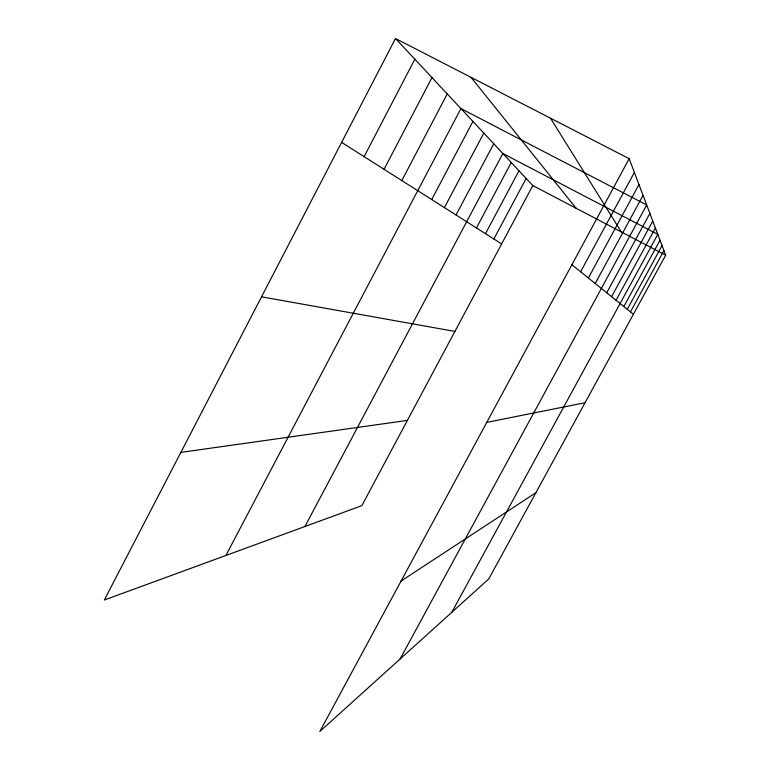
<?xml version="1.0" encoding="UTF-8"?>
<svg xmlns="http://www.w3.org/2000/svg" width="770" height="770" viewBox="0 0 770 770"><rect width="100%" height="100%" fill="white"/><g stroke="black" fill="none" stroke-linecap="round" stroke-linejoin="round"><path stroke-width="1.16" d="M395.501 38.5L104.316 600.013L361.852 505.659L532.801 185.56L395.501 38.5L629.177 158.668L665.684 255.188L488.767 578.934L319.829 731.5L629.177 158.668M364.123 156.656L414.857 59.232M384.047 169.294L431.98 77.578M401.805 180.565L447.245 93.921M225.889 555.468L460.922 108.57L646.694 204.974L400.092 659.014M431.71 199.555L472.915 121.41M444.415 207.611L483.81 133.085M456.023 214.984L493.753 143.74M304.92 526.516L502.868 153.499L657.811 234.359L451.778 612.333M476.447 227.949L511.251 162.48M485.485 233.685L518.99 170.767M493.859 238.998L526.16 178.438M580.638 271.781L634.384 172.422M588.357 277.989L638.965 184.559M595.21 283.504L643.046 195.339M606.721 292.764L649.88 213.396M611.592 296.691L652.768 221.038M616.038 300.262L655.395 227.997M623.835 306.537L660.015 240.211M627.281 309.309L662.056 245.591M630.466 311.869L663.942 250.577M401.083 581.032L535.872 492.723M486.765 422.374L585.046 402.739M180.873 452.385L407.388 420.401M261.54 296.825L454.906 331.418M532.801 185.56L665.684 255.188M341.63 142.373L501.636 243.926M571.889 264.745L633.412 314.247M471.076 77.366L576.162 208.285M550.512 118.214L621.342 231.953"/></g></svg>
